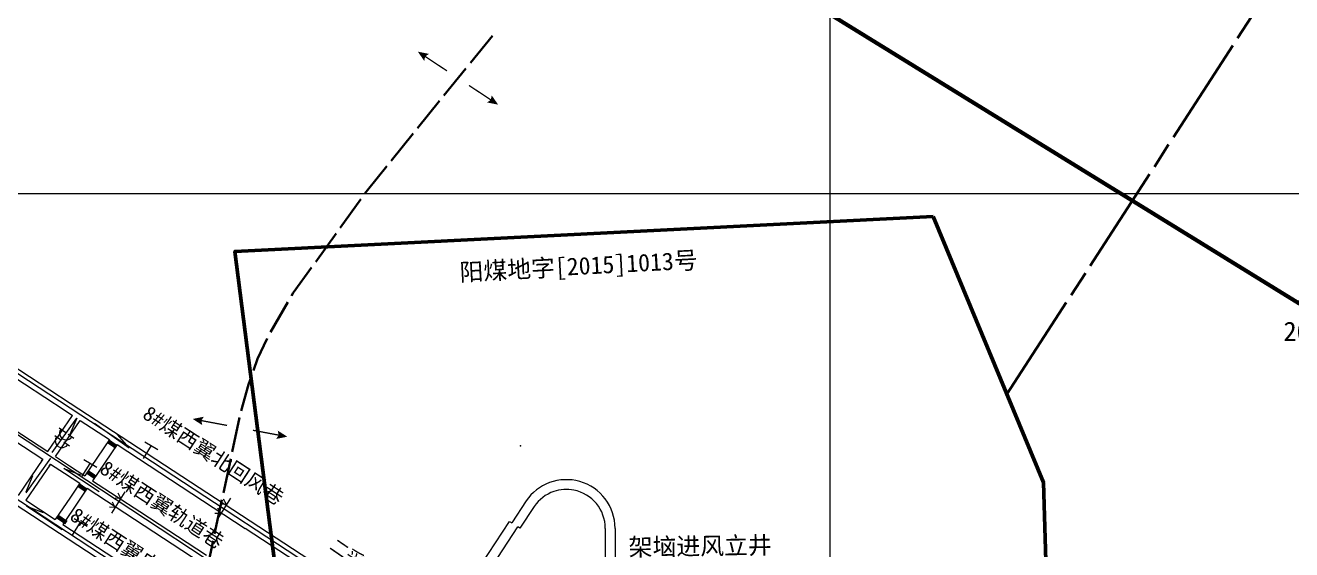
# Model space of a CAD drawing. Header units: inches. Extents: x 19725493 to 19730068, y 4137932 to 4142732.
# Drawn here: x 19727540 to 19728264, y 4140797 to 4141096 of the extents above; entities that cross this region are included whole.
import ezdxf

# ---------------------------------------------------------------- set-up
doc = ezdxf.new("R2010")
doc.units = ezdxf.units.IN
doc.header["$MEASUREMENT"] = 0
doc.linetypes.add('推测向背斜轴', pattern=[0.022, 0.01, -0.002, 0.01])
doc.linetypes.add('采区边界_1', pattern=[0.03, 0.0125, -0.001, 0.003, -0.001, 0.0125])
doc.layers.get('0').update_dxf_attribs({"lineweight": 0})
for name, color, linetype, lineweight in [('2026年下半年衔接计划', 7, 'Continuous', 0), ('主要大巷', 7, 'Continuous', 0), ('保安煤柱', 7, 'Continuous', 0), ('工作面编号', 7, 'Continuous', 0), ('次要巷道', 7, 'Continuous', 0), ('煤巷', 7, 'Continuous', 0), ('竖井', 7, 'Continuous', 0), ('经纬网', 7, 'Continuous', 0), ('通风系统图', 7, 'Continuous', 0), ('采区边界线', 7, 'Continuous', 0), ('防尘', 7, 'Continuous', 0)]:
    doc.layers.add(name, color=color, linetype=linetype, lineweight=lineweight)
doc.layers.add('岩巷', color=30, linetype='Continuous', lineweight=0, true_color=0xff7f00)
doc.styles.add('仿宋', font='')
doc.styles.add('宋体', font='')
doc.styles.add('黑体', font='')
doc.styles.get('仿宋').set_extended_font_data('仿宋')
doc.styles.get('宋体').set_extended_font_data('宋体')
doc.styles.get('黑体').set_extended_font_data('黑体')

# ---------------------------------------------------------------- blocks, each defined once
blk = doc.blocks.new('lr_block_92', base_point=(19727562.58, 4140860.39))
at = {"layer": '通风系统图', "color": 34, "linetype": 'Continuous', "lineweight": 5, "true_color": 0x994c00}
for p, q in [((19727563.43, 4140863.3), (19727559.59, 4140865.93)), ((19727560.96, 4140858.88), (19727557.11, 4140861.51)), ((19727565.58, 4140855.71), (19727562.26, 4140857.99)), ((19727568.05, 4140860.13), (19727564.73, 4140862.41))]:
    blk.add_line(p, q, dxfattribs=at)
for centre in [(19727563.69, 4140863.12), (19727561.22, 4140858.7)]:
    blk.add_arc(centre, 3.85, 145.57064, 325.57064, dxfattribs=at)
blk = doc.blocks.new('一般背斜轴')
for points in [[(0, 27.5), (2.43, 21.48), (0, 22.5), (-2.43, 21.48)], [(2.43, -21.48), (0, -27.5), (-2.43, -21.48), (0, -22.5)]]:
    blk.add_hatch(color=0).paths.add_polyline_path(points, flags=17)
at = {"color": 0, "const_width": 0.75}
for points in [[(0, 22.5), (0, 7.5)], [(0, -22.5), (0, -7.5)]]:
    blk.add_lwpolyline(points, dxfattribs=at)

msp = doc.modelspace()

# ---------------------------------------------------------------- hatches: boundary and pattern name
at = {"layer": '通风系统图', "true_color": 0xff0000}
for points in [[(19727592.47, 4140856.63), (19727588.19, 4140859.58), (19727586.79, 4140857.56), (19727591.08, 4140854.61)], [(19727580.91, 4140838.91), (19727576.63, 4140841.86), (19727575.24, 4140839.84), (19727579.52, 4140836.89)], [(19727575.45, 4140831.67), (19727571.16, 4140834.62), (19727569.77, 4140832.6), (19727574.05, 4140829.65)], [(19727563.6, 4140813.52), (19727559.32, 4140816.47), (19727557.92, 4140814.45), (19727562.21, 4140811.5)], [(19727564.44, 4140812.96), (19727560.16, 4140815.91), (19727558.77, 4140813.89), (19727563.05, 4140810.93)]]:
    msp.add_hatch(color=1, dxfattribs=at).paths.add_polyline_path(points, flags=17)

# ---------------------------------------------------------------- linework, layer by layer
at = {"layer": '2026年下半年衔接计划', "color": 1, "lineweight": 100, "true_color": 0xff0000, "flags": 128}
msp.add_lwpolyline([(19728743.95, 4141720.71), (19728268.14, 4140937.21), (19727441.02, 4141447.1)], dxfattribs=at)
at = {"layer": '保安煤柱', "color": 1, "lineweight": 60, "true_color": 0xff0000, "flags": 128}
msp.add_lwpolyline([(19728059, 4140987), (19727660, 4140967), (19727685, 4140772), (19727564, 4140690), (19727674, 4140339), (19727994, 4140372), (19727989, 4140464), (19728125, 4140739), (19728122, 4140835), (19728059, 4140987)], dxfattribs=at)
at = {"layer": '岩巷', "lineweight": 9}
msp.add_line((19727816.99, 4140812.64), (19727818.2, 4140811.85), dxfattribs=at)
at = {"layer": '岩巷', "lineweight": 9, "flags": 128}
for points in [[(19727826.45, 4140824.46), (19727818.2, 4140811.85)], [(19727831.07, 4140821.29), (19727822.89, 4140808.77)], [(19727797, 4140782.07), (19727816.99, 4140812.64)], [(19727801.66, 4140778.97), (19727821.67, 4140809.58)], [(19727822.89, 4140808.77), (19727821.67, 4140809.58)]]:
    msp.add_lwpolyline(points, dxfattribs=at)
at = {"layer": '岩巷', "lineweight": 9}
for radius, start, end in [(27.84, 110.2822, 145.60899), (27.84, 74.09059, 110.28285), (27.84, 0.00003, 74.09059), (22.25, 108.95926, 145.58714), (22.25, 78.83052, 108.96008), (22.25, 0.00003, 78.83052)]:
    msp.add_arc((19727849.43, 4140808.72), radius, start, end, dxfattribs=at)
at = {"layer": '次要巷道', "color": 1, "linetype": '推测向背斜轴', "lineweight": 40, "ltscale": 2000, "true_color": 0xff0000, "flags": 128}
msp.add_lwpolyline([(19727643.4, 4140782.04), (19727663.48, 4140875.72), (19727667.78, 4140890.9), (19727672.98, 4140905.66), (19727679.01, 4140918.52), (19727693.27, 4140943.24), (19727735.7, 4141001.92), (19727809.46, 4141093.09)], dxfattribs=at)
at = {"layer": '煤巷', "lineweight": 9}
for p, q in [((19727553.14, 4140852.57), (19727567.19, 4140873.26)), ((19727557.49, 4140849.72), (19727571.54, 4140870.42)), ((19727588.28, 4140859.47), (19727574.24, 4140838.77)), ((19727592.64, 4140856.63), (19727578.59, 4140835.93)), ((19727550.22, 4140848.27), (19727536.18, 4140827.58)), ((19727554.58, 4140845.42), (19727540.53, 4140824.73)), ((19727549.47, 4140847.16), (19727550.22, 4140848.27)), ((19727553.82, 4140844.31), (19727554.57, 4140845.42)), ((19727571.31, 4140834.47), (19727565.98, 4140826.61)), ((19727575.67, 4140831.62), (19727570.33, 4140823.77)), ((19727565.98, 4140826.61), (19727557.28, 4140813.79)), ((19727570.33, 4140823.77), (19727561.63, 4140810.94))]:
    msp.add_line(p, q, dxfattribs=at)
at = {"layer": '煤巷', "lineweight": 9, "flags": 128}
for points in [[(19727507.61, 4140918.44), (19727565.97, 4140880.28)], [(19727504.69, 4140914.13), (19727562.99, 4140876.01)], [(19727489.26, 4140888.12), (19727550.22, 4140848.27)], [(19727565.97, 4140880.28), (19727668.76, 4140813.06)], [(19727518.86, 4140874.99), (19727553.14, 4140852.57)], [(19727563.05, 4140875.97), (19727567.19, 4140873.26)], [(19727571.54, 4140870.42), (19727588.28, 4140859.47)], [(19727592.64, 4140856.63), (19727665.92, 4140808.71)], [(19727557.49, 4140849.72), (19727565.52, 4140844.47)], [(19727554.57, 4140845.42), (19727562.6, 4140840.17)], [(19727565.52, 4140844.47), (19727574.24, 4140838.77)], [(19727562.6, 4140840.17), (19727571.31, 4140834.47)], [(19727578.59, 4140835.93), (19727605.61, 4140818.26)], [(19727575.67, 4140831.62), (19727602.69, 4140813.96)], [(19727528.89, 4140826.13), (19727652.38, 4140745.39)], [(19727540.53, 4140824.73), (19727557.28, 4140813.79)], [(19727602.69, 4140813.96), (19727640.78, 4140789.05)], [(19727605.61, 4140818.26), (19727643.7, 4140793.36)], [(19727668.76, 4140813.06), (19727731.97, 4140771.73)], [(19727561.63, 4140810.94), (19727655.22, 4140749.74)], [(19727665.84, 4140808.76), (19727729.05, 4140767.43)], [(19727871.67, 4140808.72), (19727871.67, 4140790.36)], [(19727877.26, 4140808.72), (19727877.26, 4140790.36)]]:
    msp.add_lwpolyline(points, dxfattribs=at)
at = {"layer": '煤巷', "color": 30, "true_color": 0xff7f00}
msp.add_point((19727823.16, 4140855.78), dxfattribs=at)
at = {"layer": '经纬网', "color": 18, "lineweight": 9, "true_color": 0x260000, "flags": 128}
for points in [[(19728000.19, 4138000), (19728000.19, 4142500)], [(19725999.81, 4141000), (19730000, 4141000)]]:
    msp.add_lwpolyline(points, dxfattribs=at)
at = {"layer": '通风系统图', "color": 1, "linetype": 'Continuous', "lineweight": 20, "true_color": 0xff0000}
for p, q in [((19727555.55, 4140851.98), (19727569.66, 4140871.76)), ((19727569.66, 4140871.76), (19727565.78, 4140862.38)), ((19727554.67, 4140848.78), (19727540.51, 4140829.03)), ((19727562.17, 4140842.87), (19727571.69, 4140839.34)), ((19727582.47, 4140829.51), (19727562.17, 4140842.87)), ((19727540.69, 4140829.6), (19727544.6, 4140838.98)), ((19727540.94, 4140821.32), (19727550.47, 4140817.79)), ((19727540.94, 4140821.32), (19727550.47, 4140817.79)), ((19727561.24, 4140807.95), (19727540.94, 4140821.32)), ((19727561.24, 4140807.95), (19727540.94, 4140821.32))]:
    msp.add_line(p, q, dxfattribs=at)
at = {"layer": '通风系统图', "color": 5, "linetype": 'Continuous', "lineweight": 20, "true_color": 0x0000ff}
for p, q in [((19727579.8, 4140868.75), (19727599.65, 4140854.73)), ((19727599.65, 4140854.73), (19727592.89, 4140862.31))]:
    msp.add_line(p, q, dxfattribs=at)
at = {"layer": '采区边界线', "color": 1, "linetype": '采区边界_1', "lineweight": 50, "ltscale": 5000, "true_color": 0xff0000, "flags": 128}
msp.add_lwpolyline([(19728101.14, 4140885.33), (19728647.55, 4141728.42), (19728676.78, 4141773.53)], dxfattribs=at)
at = {"layer": '防尘', "color": 36, "linetype": 'Continuous', "lineweight": 15, "true_color": 0x7f3f00}
for p, q in [((19728155.82, 4140454.72), (19727211.6, 4141074.84)), ((19728155.82, 4140454.72), (19727211.6, 4141074.84)), ((19728155.82, 4140454.72), (19727211.6, 4141074.84)), ((19728155.82, 4140454.72), (19727211.6, 4141074.84)), ((19728071.94, 4140473.11), (19727194.15, 4141049.48)), ((19728071.94, 4140473.11), (19727194.15, 4141049.48)), ((19728071.94, 4140473.11), (19727194.15, 4141049.48)), ((19728071.94, 4140473.11), (19727194.15, 4141049.48)), ((19727939.21, 4140632.86), (19727415.48, 4140975.78)), ((19727939.21, 4140632.86), (19727415.48, 4140975.78)), ((19727939.21, 4140632.86), (19727415.48, 4140975.78)), ((19727939.21, 4140632.86), (19727415.48, 4140975.78))]:
    msp.add_line(p, q, dxfattribs=at)
at = {"layer": '防尘', "color": 7, "linetype": 'Continuous', "lineweight": 15}
for p, q in [((19727608.51, 4140858.19), (19727616.02, 4140853.78)), ((19727608.51, 4140858.19), (19727616.02, 4140853.78)), ((19727608.51, 4140858.19), (19727616.02, 4140853.78)), ((19727608.51, 4140858.19), (19727616.02, 4140853.78)), ((19727607.69, 4140848.62), (19727612.26, 4140855.98)), ((19727607.69, 4140848.62), (19727612.26, 4140855.98)), ((19727607.69, 4140848.62), (19727612.26, 4140855.98)), ((19727607.69, 4140848.62), (19727612.26, 4140855.98)), ((19727572.81, 4140838.51), (19727577.38, 4140845.87)), ((19727572.81, 4140838.51), (19727577.38, 4140845.87)), ((19727572.81, 4140838.51), (19727577.38, 4140845.87)), ((19727572.81, 4140838.51), (19727577.38, 4140845.87)), ((19727573.62, 4140848.08), (19727581.14, 4140843.67)), ((19727573.62, 4140848.08), (19727581.14, 4140843.67)), ((19727573.62, 4140848.08), (19727581.14, 4140843.67)), ((19727573.62, 4140848.08), (19727581.14, 4140843.67)), ((19727597.15, 4140829.54), (19727589.54, 4140817.32)), ((19727597.15, 4140829.54), (19727589.54, 4140817.32)), ((19727597.15, 4140829.54), (19727589.54, 4140817.32)), ((19727597.15, 4140829.54), (19727589.54, 4140817.32)), ((19727594.86, 4140825.86), (19727593.28, 4140828.92)), ((19727594.86, 4140825.86), (19727593.28, 4140828.92)), ((19727594.86, 4140825.86), (19727593.28, 4140828.92)), ((19727594.86, 4140825.86), (19727593.28, 4140828.92)), ((19727591.58, 4140820.7), (19727588.29, 4140820.84)), ((19727591.58, 4140820.7), (19727588.29, 4140820.84)), ((19727591.58, 4140820.7), (19727588.29, 4140820.84)), ((19727591.58, 4140820.7), (19727588.29, 4140820.84)), ((19727591.58, 4140820.7), (19727590, 4140823.76)), ((19727591.58, 4140820.7), (19727590, 4140823.76)), ((19727591.58, 4140820.7), (19727590, 4140823.76)), ((19727591.58, 4140820.7), (19727590, 4140823.76)), ((19727594.86, 4140825.86), (19727591.57, 4140826)), ((19727594.86, 4140825.86), (19727591.57, 4140826)), ((19727594.86, 4140825.86), (19727591.57, 4140826)), ((19727594.86, 4140825.86), (19727591.57, 4140826)), ((19727657.43, 4140826), (19727649.82, 4140813.78)), ((19727657.43, 4140826), (19727649.82, 4140813.78)), ((19727657.43, 4140826), (19727649.82, 4140813.78)), ((19727657.43, 4140826), (19727649.82, 4140813.78)), ((19727651.86, 4140817.16), (19727650.28, 4140820.22)), ((19727651.86, 4140817.16), (19727650.28, 4140820.22)), ((19727651.86, 4140817.16), (19727650.28, 4140820.22)), ((19727651.86, 4140817.16), (19727650.28, 4140820.22)), ((19727655.14, 4140822.32), (19727651.84, 4140822.46)), ((19727655.14, 4140822.32), (19727651.84, 4140822.46)), ((19727655.14, 4140822.32), (19727651.84, 4140822.46)), ((19727655.14, 4140822.32), (19727651.84, 4140822.46)), ((19727655.14, 4140822.32), (19727653.56, 4140825.38)), ((19727655.14, 4140822.32), (19727653.56, 4140825.38)), ((19727655.14, 4140822.32), (19727653.56, 4140825.38)), ((19727655.14, 4140822.32), (19727653.56, 4140825.38)), ((19727568.11, 4140814.43), (19727575.63, 4140810.03)), ((19727568.11, 4140814.43), (19727575.63, 4140810.03)), ((19727568.11, 4140814.43), (19727575.63, 4140810.03)), ((19727568.11, 4140814.43), (19727575.63, 4140810.03)), ((19727651.86, 4140817.16), (19727648.56, 4140817.29)), ((19727651.86, 4140817.16), (19727648.56, 4140817.29)), ((19727651.86, 4140817.16), (19727648.56, 4140817.29)), ((19727651.86, 4140817.16), (19727648.56, 4140817.29)), ((19727567.29, 4140804.87), (19727571.87, 4140812.23)), ((19727567.29, 4140804.87), (19727571.87, 4140812.23)), ((19727567.29, 4140804.87), (19727571.87, 4140812.23)), ((19727567.29, 4140804.87), (19727571.87, 4140812.23))]:
    msp.add_line(p, q, dxfattribs=at)

# ---------------------------------------------------------------- block references
at = {"layer": '次要巷道', "color": 1, "true_color": 0xff0000}
for p, rotation in [((19727787.49, 4141065.98), 236.5518354589018), ((19727662.93, 4140866.15), 259.3858367862069)]:
    msp.add_blockref('一般背斜轴', p, dxfattribs=dict(at, rotation=rotation))
at = {"layer": '通风系统图'}
msp.add_blockref('lr_block_92', (19727562.58, 4140860.39), dxfattribs=at)

# ---------------------------------------------------------------- texts
at = {"layer": '2026年下半年衔接计划', "color": 1, "true_color": 0xff0000, "style": '宋体'}
msp.add_text('20', height=11.066, rotation=359.38333, dxfattribs=at).set_placement((19728259.15, 4140915.81))
at = {"layer": '主要大巷', "color": 18, "true_color": 0x260000, "style": '仿宋'}
for s, p in [('8#煤西翼北回风巷', (19727606.59, 4140872.19)), ('8#煤西翼轨道巷', (19727582.09, 4140840.88)), ('8#煤西翼皮带巷', (19727565.04, 4140814.09))]:
    msp.add_text(s, height=8.5, rotation=326.91454, dxfattribs=at).set_placement(p)
at = {"layer": '工作面编号', "color": 1, "true_color": 0xff0000, "style": '仿宋'}
msp.add_text('  阳煤地字[2015]1013号', height=10, rotation=3.02665, dxfattribs=at).set_placement((19727775.05, 4140949.3))
at = {"layer": '竖井', "color": 7, "style": '黑体'}
msp.add_text('架垴进风立井', height=10, rotation=0.82436, dxfattribs=at).set_placement((19727885.06, 4140793.01))
at = {"layer": '通风系统图', "color": 7, "style": '仿宋'}
msp.add_text('二采区变电所', height=7.5, rotation=325.43423, dxfattribs=at).set_placement((19727713.58, 4140797.21))

doc.saveas('drawing.dxf')
